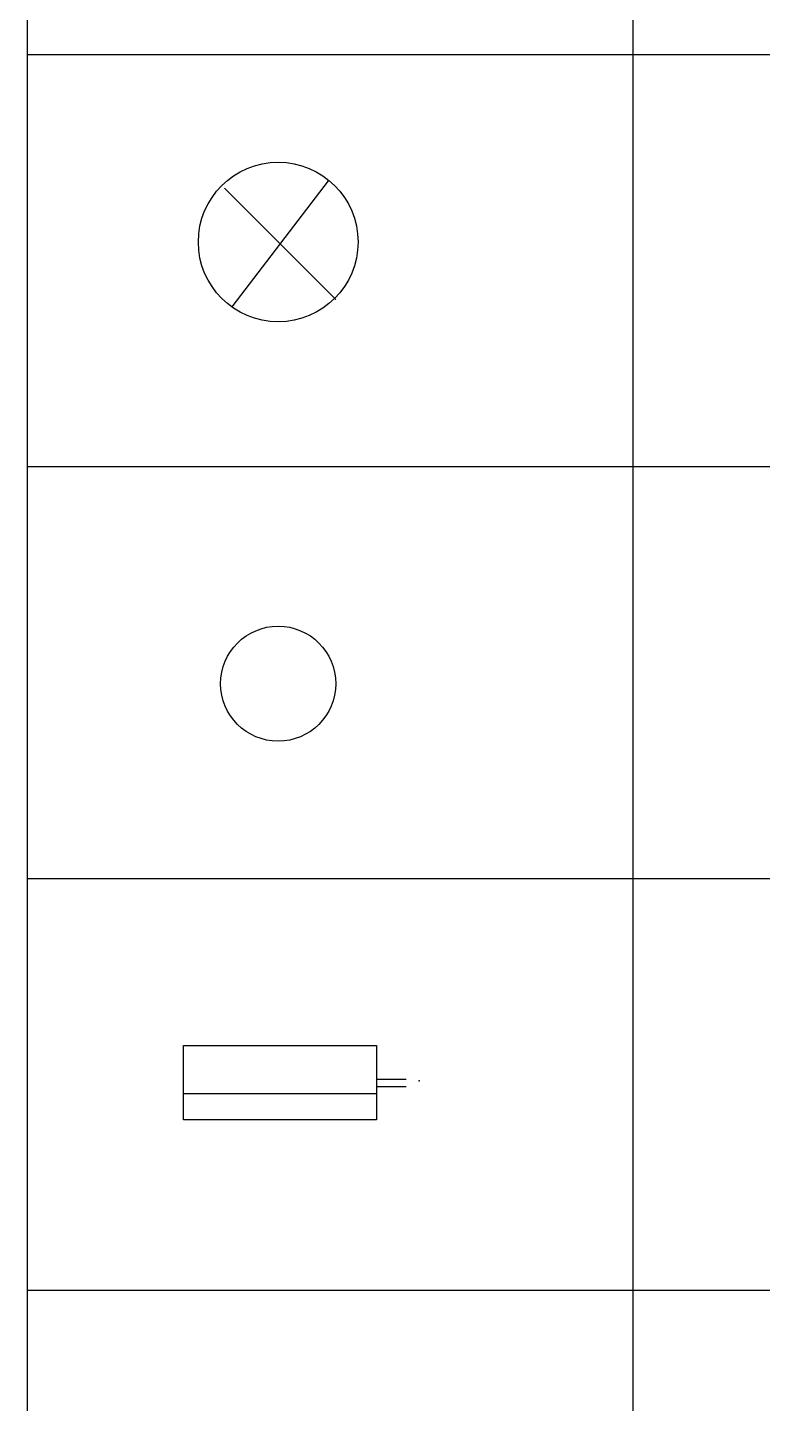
# Model space of a CAD drawing. Header units: inches. Extents: x 11 to 286, y 6 to 196.
# Drawn here: x 234.46 to 242.84, y 83.31 to 99 of the extents above; entities that cross this region are included whole.
import ezdxf

# ---------------------------------------------------------------- set-up
doc = ezdxf.new("R2010")
doc.units = ezdxf.units.IN
doc.header["$MEASUREMENT"] = 0
doc.layers.add('PDF_几何图形', color=7, linetype='Continuous')

msp = doc.modelspace()

# ---------------------------------------------------------------- linework, layer by layer
at = {"layer": 'PDF_几何图形'}
for p, q in [((234.456, 23.467), (234.456, 111.393)), ((241.356, 107.287), (241.356, 23.467)), ((234.456, 98.693), (254.522, 98.693)), ((236.7, 97.169), (237.97, 95.899)), ((237.885, 97.254), (236.784, 95.814)), ((234.456, 93.994), (254.522, 93.994)), ((234.456, 89.295), (254.522, 89.295)), ((238.435, 87.009), (238.774, 87.009)), ((238.435, 86.84), (236.234, 86.84)), ((238.435, 86.924), (238.774, 86.924)), ((254.522, 84.596), (234.456, 84.596))]:
    msp.add_line(p, q, dxfattribs=at)
msp.add_lwpolyline([(236.234, 87.39), (238.435, 87.39), (238.435, 86.543), (236.234, 86.543)], close=True, dxfattribs=at)
for centre, radius in [((237.314, 96.555), 0.91), ((237.314, 91.518), 0.656)]:
    msp.add_circle(centre, radius, dxfattribs=at)
msp.add_point((238.922, 86.988), dxfattribs=at)

doc.saveas('drawing.dxf')
